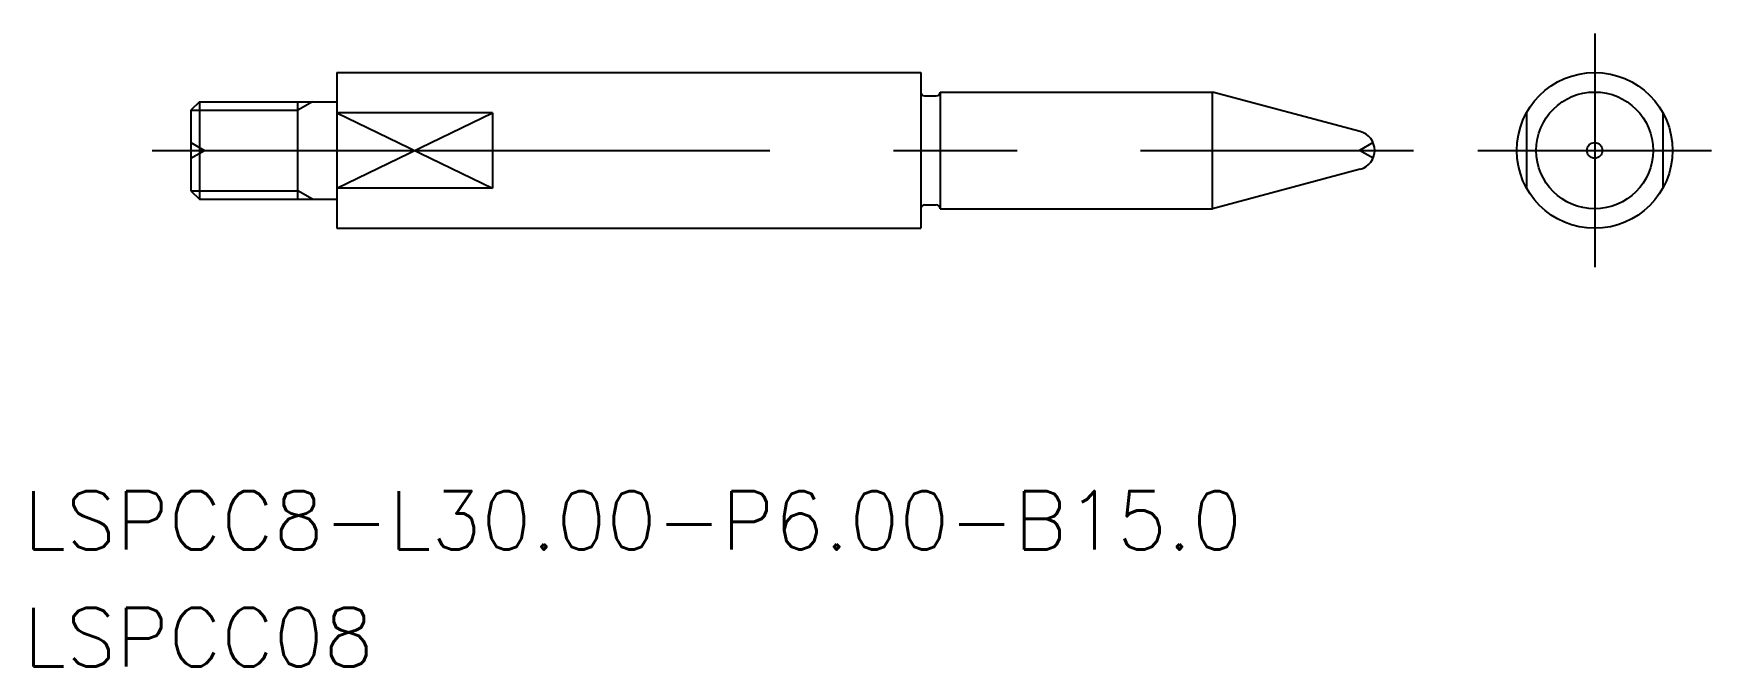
# Model space of a CAD drawing. Extents: x -15.6 to 70.6, y -26.5 to 6.
import ezdxf

# ---------------------------------------------------------------- set-up
doc = ezdxf.new("R2010")
doc.units = 0
doc.linetypes.add('CENTER', pattern=[50.8, 31.75, -6.35, 6.35, -6.35])
doc.linetypes.add('DASHED', pattern=[19.05, 12.7, -6.35])
doc.layers.get('0').update_dxf_attribs({"linetype": 'CONTINUOUS'})
doc.layers.add('CENTER', color=1, linetype='CENTER')
doc.styles.get("Standard").update_dxf_attribs({"font": 'txt.shx', "height": 3, "bigfont": 'bigfont.shx'})

msp = doc.modelspace()

# ---------------------------------------------------------------- linework, layer by layer
at = {"color": 7, "linetype": 'CONTINUOUS'}
for p, q in [((0, 4), (30, 4)), ((0, 4), (0, -4)), ((30, 4), (30, -4)), ((30.2, 2.8), (30.8, 2.8)), ((31, 3), (31, -3)), ((31, 3), (45, 3)), ((52.591, 0.966), (45, 3)), ((45, -3), (45, 3)), ((-7.067, 2.5), (-7.5, 2.067)), ((-7.5, 2.067), (-7.5, -2.067)), ((-7.067, 2.5), (-7.067, -2.5)), ((-7.067, 2.5), (0, 2.5)), ((-2, -2.5), (-2, 2.5)), ((8, 1.936), (0, 1.936)), ((8, 1.936), (8, -1.936)), ((52.591, -0.966), (45, -3)), ((-7.5, -2.067), (-7.067, -2.5)), ((-7.067, -2.5), (0, -2.5)), ((8, -1.936), (0, -1.936)), ((30.2, -2.8), (30.8, -2.8)), ((31, -3), (45, -3)), ((0, -4), (30, -4))]:
    msp.add_line(p, q, dxfattribs=at)
at = {"color": 3, "linetype": 'CONTINUOUS'}
for p, q in [((-7.5, 2.067), (-2, 2.067)), ((-1.25, 2.5), (-2, 2.067)), ((0, -1.936), (8, 1.936)), ((0, 1.936), (8, -1.936)), ((-7.5, -2.067), (-2, -2.067)), ((-1.25, -2.5), (-2, -2.067))]:
    msp.add_line(p, q, dxfattribs=at)
at = {"color": 3, "linetype": 'DASHED'}
for p, q in [((61.136, 1.936), (61.136, -1.936)), ((68.136, 1.936), (68.136, -1.936)), ((-7.5, 0.4), (-6.807, 0)), ((-7.5, -0.4), (-6.807, 0)), ((53.249, 0.4), (52.556, 0)), ((53.249, -0.4), (52.556, 0))]:
    msp.add_line(p, q, dxfattribs=at)
at = {"color": 7, "linetype": 'CONTINUOUS'}
for radius in [4, 3, 0.4]:
    msp.add_circle((64.636, 0), radius, dxfattribs=at)
for centre, radius, start, end in [((30.2, 3), 0.2, 180, 270), ((30.8, 3), 0.2, 270, 0), ((52.332, 0), 1, 285, 75), ((30.2, -3), 0.2, 90, 180), ((30.8, -3), 0.2, 0, 90)]:
    msp.add_arc(centre, radius, start, end, dxfattribs=at)
at = {"layer": 'CENTER', "color": 1, "linetype": 'CENTER'}
for p, q in [((64.636, 6), (64.636, -6)), ((-9.5, 0), (55.332, 0)), ((58.636, 0), (70.636, 0))]:
    msp.add_line(p, q, dxfattribs=at)

# ---------------------------------------------------------------- texts
at = {"color": 7, "linetype": 'CONTINUOUS'}
for s, p in [('LSPCC8-L30.00-P6.00-B15.0', (-16.104, -20.498)), ('LSPCC08', (-16.104, -26.498))]:
    msp.add_text(s, height=3, dxfattribs=at).set_placement(p)

doc.saveas('drawing.dxf')
